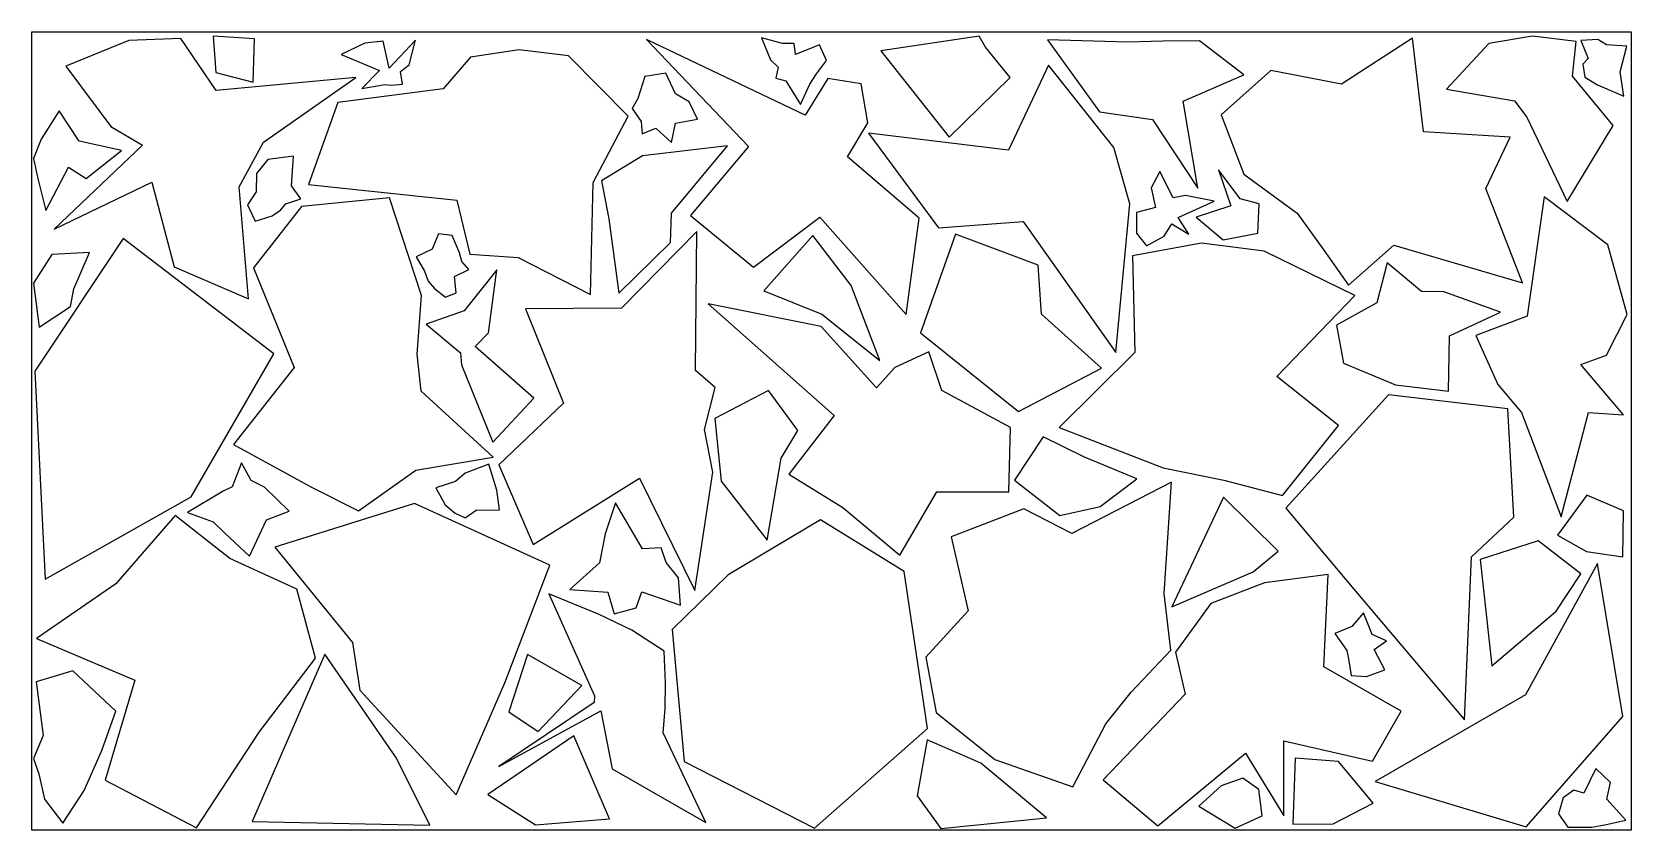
# Model space of a CAD drawing. Header units: metres. Extents: x 0 to 1998, y 0 to 998.
import ezdxf

# ---------------------------------------------------------------- set-up
doc = ezdxf.new("R2010")
doc.units = ezdxf.units.M

msp = doc.modelspace()

# ---------------------------------------------------------------- linework, layer by layer
for points in [[(0, 0), (0, 997.9), (1997.9, 997.9), (1997.9, 0), (0, 0)], [(404.7, 941.1), (230.1, 924.5), (186.1, 989.7), (121.2, 987.3), (42.3, 955.1), (98.5, 879.8), (138, 856.3), (27.8, 751.2), (149.9, 810.2), (177.6, 704.2), (270.6, 664.4), (258.8, 804.2), (289.1, 859.9), (404.7, 941.1)], [(226.4, 992.6), (229.8, 947.1), (276.4, 935.3), (278.2, 989.3), (226.4, 992.6)], [(438.8, 986.4), (415.9, 983.7), (386.5, 969.7), (434.2, 949.6), (412.3, 927.2), (440.8, 932.2), (448.7, 931.3), (463, 932.8), (460.6, 948.5), (471.2, 956.7), (479.1, 987.7), (446.1, 952.6), (438.8, 986.4)], [(994.5, 939.8), (966.2, 893.8), (767.9, 988.3), (895.3, 854.8), (822.6, 768.6), (901.4, 703.8), (984.5, 766.5), (1092.1, 644.6), (1108.5, 765.1), (1019, 841.9), (1044.3, 884.2), (1036.1, 933), (994.5, 939.8)], [(960.1, 907), (972, 932.5), (980.1, 945.6), (992.5, 962.4), (983.9, 982), (953.9, 969.8), (952.5, 983.5), (937.8, 983.3), (911.4, 990.7), (922.6, 963.2), (932.4, 953.8), (929.3, 940.1), (941.9, 936.8), (960.1, 907)], [(1060.6, 974.3), (1146.1, 866.3), (1222, 941), (1191.3, 978.8), (1183.6, 992.6), (1060.6, 974.3)], [(1412.8, 986.3), (1369, 985), (1269, 988), (1334, 898.2), (1400, 888.4), (1456.7, 802.5), (1438.2, 911.4), (1514.3, 944.1), (1458.9, 986.9), (1412.8, 986.3)], [(1738.6, 873.2), (1724.8, 990.2), (1636.3, 932.6), (1547.8, 949.8), (1485.9, 894.3), (1514, 820), (1580.6, 771.5), (1614, 724.9), (1645.1, 681.5), (1701.6, 731.3), (1862.4, 684.2), (1816.5, 802.3), (1847.1, 866.2), (1738.6, 873.2)], [(1767.2, 926.4), (1852.5, 911.7), (1867.6, 891.4), (1918, 786.1), (1975.6, 880.8), (1924.8, 942.7), (1929.5, 986), (1874.9, 992.7), (1820.1, 983.4), (1767.2, 926.4)], [(1967.4, 981.6), (1956.5, 988.5), (1935.3, 987.3), (1944.4, 964.7), (1937.5, 957.7), (1940, 941.3), (1956, 931.9), (1989.1, 917.5), (1984.4, 948.1), (1992.7, 980.1), (1967.4, 981.6)], [(547.7, 966.5), (513.7, 926.7), (382.1, 909.9), (345.4, 807.3), (530.7, 787.5), (547.2, 720), (607.6, 716), (698, 669.5), (701.2, 809.6), (745, 892.5), (670.5, 967.9), (608.7, 975.5), (547.7, 966.5)], [(761.1, 886.1), (762.4, 870.4), (779.3, 877.7), (799, 859.5), (804.1, 883.9), (831.4, 888.7), (821.1, 910.4), (804.2, 920.4), (792, 946.5), (765.8, 942.4), (757, 914.9), (749.9, 902), (761.1, 886.1)], [(1238.4, 761), (1354.1, 597.3), (1371.8, 783.1), (1351.5, 853.5), (1270, 956.5), (1219.9, 850.2), (1045.1, 871.3), (1132.8, 752.8), (1238.4, 761)], [(2.1, 839.7), (7, 816.2), (17.4, 774.7), (45.5, 829), (67.6, 814.6), (112, 849.6), (59.1, 861.4), (34.1, 899.1), (11.5, 863.9), (2.1, 839.7)], [(269.4, 781.6), (278.7, 761.4), (299.9, 768.1), (310.6, 775.1), (317.3, 783.1), (336, 789.1), (324.1, 805.6), (326.9, 842.5), (294.7, 838.4), (280.4, 821.1), (280.3, 797.8), (269.4, 781.6)], [(797.7, 734.6), (799, 771.5), (869.2, 855.6), (762.8, 843.1), (711.6, 811.9), (720.6, 764.2), (733.4, 671.2), (797.7, 734.6)], [(1441.2, 793.6), (1425.8, 790.5), (1409, 823.6), (1398.5, 802.8), (1403.8, 778.3), (1380, 772), (1380, 746.2), (1392.6, 730.3), (1414.4, 742.6), (1424.3, 758), (1445.5, 744.9), (1432.1, 766.1), (1477, 786.4), (1441.2, 793.6)], [(1509.4, 789.1), (1482.6, 825.4), (1498.1, 780.4), (1454.6, 766.5), (1488.3, 738.1), (1531.7, 746.4), (1533.2, 782.9), (1509.4, 789.1)], [(327.4, 578.4), (251.9, 482), (349.1, 428.6), (407.9, 399.1), (479.5, 449.8), (576.4, 466.3), (486.3, 548.7), (481.3, 594.9), (486.7, 668.4), (446.5, 790.7), (336.7, 779.5), (276.9, 702.8), (327.4, 578.4)], [(1988.6, 519.1), (1935.2, 581.9), (1967.3, 593.7), (1993.1, 644.6), (1969, 731.6), (1889.4, 791.7), (1868.2, 642.6), (1804.1, 618.3), (1831.6, 557), (1861.1, 521.9), (1910.8, 391.8), (1944.9, 522.1), (1988.6, 519.1)], [(16.6, 313.8), (198.9, 416.5), (302.1, 595.6), (114, 739.8), (3.7, 573.7), (16.6, 313.8)], [(528, 692.2), (545.7, 700.9), (537, 711), (534.1, 721.9), (525.2, 743.4), (507.8, 745.3), (499.8, 726.3), (480.1, 716.7), (490.4, 698.7), (495.2, 686.2), (503.1, 677.2), (516.7, 666.1), (530.1, 671.7), (528, 692.2)], [(853.5, 553.4), (828.9, 574.7), (830.6, 748.3), (736.4, 652.7), (616.7, 651.8), (664.1, 533.9), (583.1, 456.6), (626.4, 357.2), (759.2, 440), (828, 299.6), (850.7, 447.5), (840.4, 500.8), (853.5, 553.4)], [(1023.6, 680.9), (975.6, 743.5), (914.2, 674.4), (987, 645.2), (1059.3, 586.9), (1023.6, 680.9)], [(1257, 706.2), (1154, 744.9), (1110.3, 621.6), (1232.7, 523.3), (1336.3, 577.7), (1261.4, 645), (1257, 706.2)], [(24.7, 719.5), (2.1, 683.6), (9.1, 628.8), (48.1, 654.7), (52.2, 676.8), (72, 722.3), (24.7, 719.5)], [(1489.2, 437.4), (1562.3, 418.3), (1632.5, 505.8), (1555.4, 567.3), (1652.7, 668.2), (1539.7, 723.7), (1461.4, 734), (1374.9, 718.1), (1377.8, 597.3), (1283.3, 503.3), (1413.4, 453.1), (1489.2, 437.4)], [(627, 539.9), (553.7, 604.7), (570.2, 621.6), (580.9, 700.4), (539.9, 649.4), (492.7, 632.5), (535.3, 596.8), (536.5, 581.7), (575.6, 484.8), (627, 539.9)], [(1770.9, 617.8), (1834.7, 647.4), (1764.1, 672.8), (1736.1, 673.5), (1693.1, 709.4), (1680.2, 659.1), (1630, 631.1), (1638.6, 583.7), (1703.6, 556.6), (1769.9, 548.8), (1770.9, 617.8)], [(1078.2, 578.5), (1055.3, 552.8), (986.1, 629.7), (845, 657.8), (1002.4, 518.4), (945.7, 444.9), (1013, 403.3), (1084.4, 343.8), (1130.7, 422.8), (1220.5, 422.8), (1222.7, 503.5), (1136.8, 549.5), (1120.5, 598), (1078.2, 578.5)], [(918.5, 362.3), (935.9, 465), (956.7, 499.6), (920.2, 549.4), (853.1, 514.4), (861.2, 436.4), (918.5, 362.3)], [(1851.6, 391.2), (1844.1, 526.8), (1694.7, 544.1), (1566.7, 402.3), (1651.6, 301.3), (1789.8, 137.7), (1798.7, 341.5), (1851.6, 391.2)], [(1263.5, 491.8), (1227.4, 437.3), (1284.2, 393.2), (1334.6, 404.4), (1380.3, 439.3), (1315.1, 466.3), (1263.5, 491.8)], [(194.4, 397.2), (226.5, 385.4), (240.8, 371.4), (271.8, 342.6), (293.1, 387.9), (321.3, 398.6), (290.5, 428.6), (273.9, 437.1), (261.6, 459.1), (250.2, 429.2), (238.7, 423.6), (194.4, 397.2)], [(529, 435.8), (504.5, 427.7), (516.3, 406.6), (528.9, 396.1), (541.1, 390.5), (554.9, 399.9), (584.2, 400.5), (580.9, 424.8), (570.7, 457.4), (541.4, 446.2), (529, 435.8)], [(1239.1, 401.8), (1148.3, 366.5), (1169.7, 273.9), (1116.9, 216), (1129.9, 147), (1203.2, 88.2), (1300.5, 54.2), (1341.9, 133), (1373.4, 172.4), (1423, 224.9), (1414.7, 295.8), (1423.8, 435), (1299.4, 370.8), (1239.1, 401.8)], [(303.5, 353.8), (400.6, 234.3), (409.8, 174.7), (530, 43.9), (591, 184.1), (647.2, 331.1), (477.8, 408.1), (303.5, 353.8)], [(755, 277.8), (761.8, 297.7), (810.4, 281.3), (807.7, 315.4), (792.3, 334.7), (786.3, 353), (762.7, 351.6), (729.2, 409.2), (716.2, 370.3), (709.1, 334.2), (671.9, 300.8), (719.7, 297.5), (727.2, 270.5), (755, 277.8)], [(1525.8, 322.7), (1557, 348.7), (1488.6, 416.3), (1424.3, 279), (1525.8, 322.7)], [(1942.8, 418.8), (1906.2, 368.6), (1942.1, 348.1), (1987.7, 341.6), (1988.5, 399.1), (1942.8, 418.8)], [(178.7, 393.3), (104.8, 308), (5.7, 239.7), (128.7, 187.2), (91.3, 62.3), (205.7, 2.6), (283.8, 122.5), (354.3, 215.1), (331, 301.2), (247.1, 339.4), (178.7, 393.3)], [(799.7, 250.6), (814.7, 85.8), (977.7, 2.4), (1119.1, 127), (1089.8, 323.2), (985.1, 387.7), (869.9, 319.1), (799.7, 250.6)], [(1809.3, 338.3), (1823.8, 205.2), (1904.3, 273.5), (1935.1, 320.3), (1881.8, 361.6), (1809.3, 338.3)], [(1472.7, 283.4), (1428.7, 222.4), (1441, 170.1), (1338.5, 62.6), (1406.5, 5.1), (1516.2, 96.2), (1564.2, 17.7), (1564.2, 111.4), (1674.7, 86.1), (1710.8, 148.5), (1614, 204.2), (1619.5, 319.7), (1539.8, 309.3), (1472.7, 283.4)], [(1678.3, 60.6), (1867, 4), (1987.8, 142), (1956.2, 333.2), (1865.9, 168.9), (1678.3, 60.6)], [(790, 223.8), (749.5, 249.8), (708.5, 269.7), (645.8, 295.3), (702.8, 167.7), (702.6, 159.6), (583.4, 79.5), (710.8, 149.1), (724.7, 76.7), (841.8, 9.3), (788.6, 121.7), (791, 151.8), (791.5, 183.5), (790, 223.8)], [(1627.8, 245.9), (1642.7, 224.7), (1644.8, 214), (1648.1, 193.3), (1667.6, 191.8), (1690.1, 200.5), (1677, 225.6), (1692.3, 236.5), (1674.5, 244.7), (1663.8, 271.5), (1649, 254.7), (1627.8, 245.9)], [(455.4, 89.7), (365.8, 220.1), (275.3, 10.8), (497, 6.1), (455.4, 89.7)], [(632.4, 123.3), (686.8, 180.8), (619, 219.7), (595.7, 147.6), (632.4, 123.3)], [(76.2, 74), (87.1, 99.4), (104.6, 148.7), (51.1, 199), (5.2, 185.3), (14, 118.4), (2.1, 89.4), (8.6, 70.2), (15.6, 38.4), (38.7, 8.6), (65.4, 49.6), (76.2, 74)], [(629.1, 6.4), (721.6, 14.1), (677, 117.7), (569.4, 44.3), (629.1, 6.4)], [(1135.4, 2.1), (1267.6, 15.3), (1185.6, 83.7), (1118.3, 113), (1106.1, 42.6), (1135.4, 2.1)], [(1675.9, 33.6), (1632.5, 85.7), (1578.1, 89.8), (1575.5, 7.2), (1625.7, 7.8), (1675.9, 33.6)], [(1513, 64.9), (1486, 55.4), (1458.1, 30), (1503.3, 2.3), (1537.2, 17.6), (1532.7, 50.7), (1513, 64.9)], [(1933.5, 3.8), (1948.9, 3.8), (1966.8, 7), (1991.5, 12.3), (1967.8, 38.7), (1972.4, 59.3), (1953.9, 77.1), (1938.8, 46), (1926.3, 50), (1913.1, 40.4), (1907.3, 20.1), (1918.9, 3.5), (1933.5, 3.8)]]:
    msp.add_lwpolyline(points)

doc.saveas('drawing.dxf')
